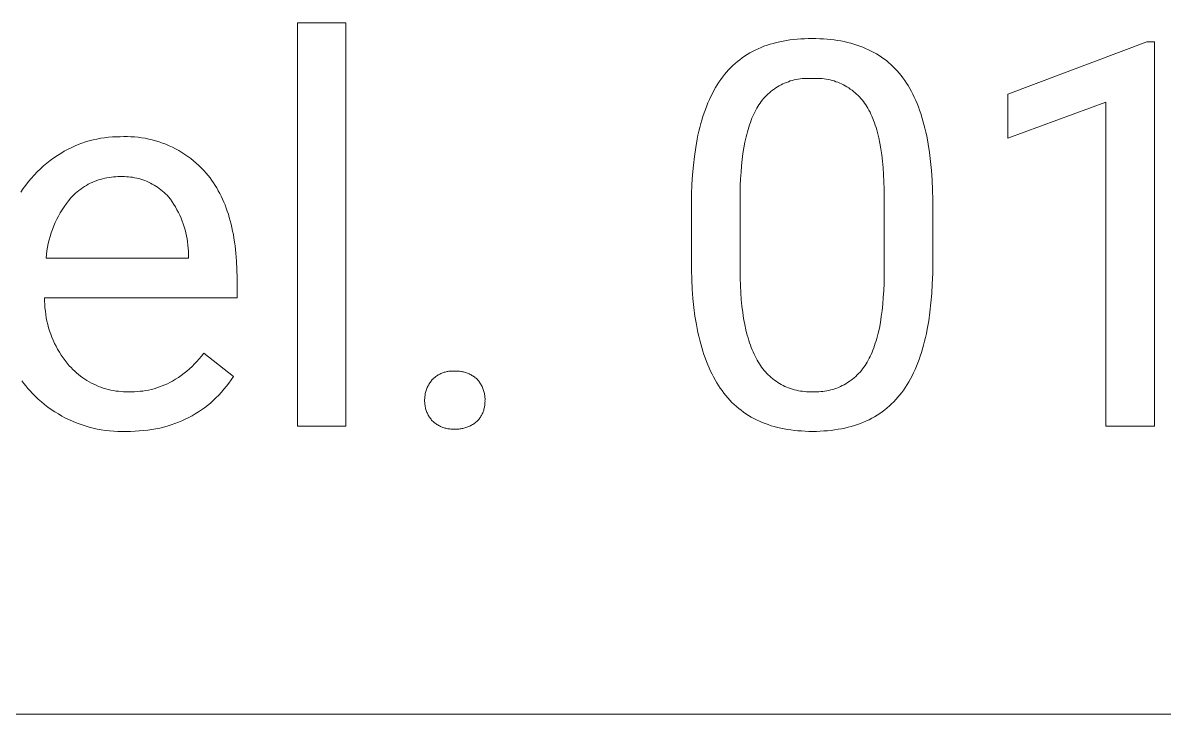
# Model space of a CAD drawing. Header units: millimetres. Extents: x 430 to 4403, y -1522 to 1254.
# Drawn here: x 3479.7 to 3592, y -1300.1 to -1232.1 of the extents above; entities that cross this region are included whole.
import ezdxf

# ---------------------------------------------------------------- set-up
doc = ezdxf.new("R2010")
doc.units = ezdxf.units.MM
doc.header["$MEASUREMENT"] = 0
doc.layers.add('Domyślny', color=7, linetype='Continuous', true_color=0x000000)

msp = doc.modelspace()

# ---------------------------------------------------------------- linework, layer by layer
at = {"layer": 'Domyślny', "color": 18, "lineweight": 15, "true_color": 0x000000}
for p, q in [((3506.69, -1271.8), (3506.69, -1232.11)), ((3506.69, -1232.11), (3511.46, -1232.11)), ((3511.46, -1232.11), (3511.46, -1271.8)), ((3555.17, -1233.79), (3555.52, -1233.75)), ((3555.52, -1233.75), (3555.88, -1233.71)), ((3555.88, -1233.71), (3556.24, -1233.69)), ((3556.24, -1233.69), (3556.6, -1233.67)), ((3556.6, -1233.67), (3556.98, -1233.65)), ((3556.98, -1233.65), (3557.36, -1233.65)), ((3557.36, -1233.65), (3557.73, -1233.65)), ((3557.73, -1233.65), (3558.11, -1233.67)), ((3558.11, -1233.67), (3558.47, -1233.68)), ((3558.47, -1233.68), (3558.83, -1233.71)), ((3558.83, -1233.71), (3559.18, -1233.75)), ((3559.18, -1233.75), (3559.53, -1233.79)), ((3551.5, -1234.93), (3551.77, -1234.79)), ((3551.77, -1234.79), (3552.05, -1234.66)), ((3552.05, -1234.66), (3552.33, -1234.54)), ((3552.33, -1234.54), (3552.62, -1234.42)), ((3552.62, -1234.42), (3552.92, -1234.32)), ((3552.92, -1234.32), (3553.22, -1234.22)), ((3553.22, -1234.22), (3553.53, -1234.13)), ((3553.53, -1234.13), (3553.85, -1234.05)), ((3553.85, -1234.05), (3554.17, -1233.97)), ((3554.17, -1233.97), (3554.5, -1233.9)), ((3554.5, -1233.9), (3554.83, -1233.84)), ((3554.83, -1233.84), (3555.17, -1233.79)), ((3559.53, -1233.79), (3559.87, -1233.84)), ((3559.87, -1233.84), (3560.2, -1233.89)), ((3560.2, -1233.89), (3560.52, -1233.96)), ((3560.52, -1233.96), (3560.84, -1234.03)), ((3560.84, -1234.03), (3561.16, -1234.11)), ((3561.16, -1234.11), (3561.47, -1234.2)), ((3561.47, -1234.2), (3561.77, -1234.29)), ((3561.77, -1234.29), (3562.06, -1234.39)), ((3562.06, -1234.39), (3562.35, -1234.5)), ((3562.35, -1234.5), (3562.63, -1234.62)), ((3562.63, -1234.62), (3562.91, -1234.75)), ((3562.91, -1234.75), (3563.18, -1234.88)), ((3563.18, -1234.88), (3563.44, -1235.02)), ((3576.63, -1239.13), (3590.32, -1233.99)), ((3590.32, -1233.99), (3591.08, -1233.99)), ((3591.08, -1233.99), (3591.08, -1271.79)), ((3549.77, -1236.12), (3550, -1235.92)), ((3550, -1235.92), (3550.23, -1235.74)), ((3550.23, -1235.74), (3550.47, -1235.56)), ((3550.47, -1235.56), (3550.72, -1235.39)), ((3550.72, -1235.39), (3550.97, -1235.23)), ((3550.97, -1235.23), (3551.23, -1235.07)), ((3551.23, -1235.07), (3551.5, -1234.93)), ((3563.44, -1235.02), (3563.7, -1235.17)), ((3563.7, -1235.17), (3563.95, -1235.32)), ((3563.95, -1235.32), (3564.19, -1235.48)), ((3564.19, -1235.48), (3564.43, -1235.65)), ((3564.43, -1235.65), (3564.67, -1235.83)), ((3564.67, -1235.83), (3564.89, -1236.02)), ((3564.89, -1236.02), (3565.11, -1236.21)), ((3548.73, -1237.2), (3548.93, -1236.97)), ((3548.93, -1236.97), (3549.13, -1236.74)), ((3549.13, -1236.74), (3549.34, -1236.52)), ((3549.34, -1236.52), (3549.55, -1236.32)), ((3549.55, -1236.32), (3549.77, -1236.12)), ((3565.11, -1236.21), (3565.32, -1236.41)), ((3565.32, -1236.41), (3565.53, -1236.62)), ((3565.53, -1236.62), (3565.73, -1236.84)), ((3565.73, -1236.84), (3565.93, -1237.06)), ((3565.93, -1237.06), (3566.12, -1237.29)), ((3547.85, -1238.48), (3548.01, -1238.21)), ((3548.01, -1238.21), (3548.18, -1237.94)), ((3548.18, -1237.94), (3548.36, -1237.69)), ((3548.36, -1237.69), (3548.54, -1237.44)), ((3548.54, -1237.44), (3548.73, -1237.2)), ((3554.3, -1238.21), (3554.12, -1238.3)), ((3554.47, -1238.12), (3554.3, -1238.21)), ((3554.65, -1238.04), (3554.47, -1238.12)), ((3554.84, -1237.97), (3554.65, -1238.04)), ((3555.02, -1237.9), (3554.84, -1237.97)), ((3555.21, -1237.83), (3555.02, -1237.9)), ((3555.4, -1237.78), (3555.21, -1237.83)), ((3555.59, -1237.73), (3555.4, -1237.78)), ((3555.78, -1237.68), (3555.59, -1237.73)), ((3555.98, -1237.65), (3555.78, -1237.68)), ((3556.17, -1237.62), (3555.98, -1237.65)), ((3556.37, -1237.59), (3556.17, -1237.62)), ((3556.57, -1237.58), (3556.37, -1237.59)), ((3556.76, -1237.57), (3556.57, -1237.58)), ((3556.96, -1237.57), (3556.76, -1237.57)), ((3557.16, -1237.57), (3556.96, -1237.57)), ((3557.36, -1237.58), (3557.16, -1237.57)), ((3557.56, -1237.57), (3557.36, -1237.58)), ((3557.76, -1237.57), (3557.56, -1237.57)), ((3557.95, -1237.57), (3557.76, -1237.57)), ((3558.15, -1237.58), (3557.95, -1237.57)), ((3558.35, -1237.59), (3558.15, -1237.58)), ((3558.55, -1237.62), (3558.35, -1237.59)), ((3558.75, -1237.65), (3558.55, -1237.62)), ((3558.94, -1237.68), (3558.75, -1237.65)), ((3559.14, -1237.73), (3558.94, -1237.68)), ((3559.33, -1237.78), (3559.14, -1237.73)), ((3559.52, -1237.83), (3559.33, -1237.78)), ((3559.71, -1237.9), (3559.52, -1237.83)), ((3559.9, -1237.96), (3559.71, -1237.9)), ((3560.08, -1238.04), (3559.9, -1237.96)), ((3560.26, -1238.12), (3560.08, -1238.04)), ((3560.44, -1238.21), (3560.26, -1238.12)), ((3560.62, -1238.3), (3560.44, -1238.21)), ((3566.12, -1237.29), (3566.3, -1237.53)), ((3566.3, -1237.53), (3566.48, -1237.77)), ((3566.48, -1237.77), (3566.65, -1238.03)), ((3566.65, -1238.03), (3566.81, -1238.29)), ((3547.25, -1239.65), (3547.39, -1239.35)), ((3547.39, -1239.35), (3547.54, -1239.05)), ((3547.54, -1239.05), (3547.69, -1238.76)), ((3547.69, -1238.76), (3547.85, -1238.48)), ((3552.73, -1239.4), (3552.59, -1239.55)), ((3552.86, -1239.26), (3552.73, -1239.4)), ((3553.01, -1239.12), (3552.86, -1239.26)), ((3553.15, -1238.99), (3553.01, -1239.12)), ((3553.3, -1238.86), (3553.15, -1238.99)), ((3553.46, -1238.74), (3553.3, -1238.86)), ((3553.62, -1238.62), (3553.46, -1238.74)), ((3553.78, -1238.51), (3553.62, -1238.62)), ((3553.95, -1238.4), (3553.78, -1238.51)), ((3554.12, -1238.3), (3553.95, -1238.4)), ((3560.79, -1238.4), (3560.62, -1238.3)), ((3560.96, -1238.51), (3560.79, -1238.4)), ((3561.12, -1238.62), (3560.96, -1238.51)), ((3561.29, -1238.74), (3561.12, -1238.62)), ((3561.44, -1238.86), (3561.29, -1238.74)), ((3561.6, -1238.99), (3561.44, -1238.86)), ((3561.74, -1239.12), (3561.6, -1238.99)), ((3561.89, -1239.26), (3561.74, -1239.12)), ((3562.03, -1239.4), (3561.89, -1239.26)), ((3562.16, -1239.55), (3562.03, -1239.4)), ((3566.81, -1238.29), (3566.97, -1238.57)), ((3566.97, -1238.57), (3567.13, -1238.85)), ((3567.13, -1238.85), (3567.27, -1239.13)), ((3567.27, -1239.13), (3567.42, -1239.43)), ((3576.63, -1243.47), (3576.63, -1239.13)), ((3546.85, -1240.62), (3546.98, -1240.29)), ((3546.98, -1240.29), (3547.11, -1239.97)), ((3547.11, -1239.97), (3547.25, -1239.65)), ((3551.91, -1240.52), (3551.81, -1240.7)), ((3552.01, -1240.34), (3551.91, -1240.52)), ((3552.12, -1240.18), (3552.01, -1240.34)), ((3552.23, -1240.01), (3552.12, -1240.18)), ((3552.35, -1239.85), (3552.23, -1240.01)), ((3552.47, -1239.7), (3552.35, -1239.85)), ((3552.59, -1239.55), (3552.47, -1239.7)), ((3562.29, -1239.7), (3562.16, -1239.55)), ((3562.42, -1239.85), (3562.29, -1239.7)), ((3562.53, -1240.01), (3562.42, -1239.85)), ((3562.65, -1240.18), (3562.53, -1240.01)), ((3562.75, -1240.34), (3562.65, -1240.18)), ((3562.86, -1240.52), (3562.75, -1240.34)), ((3562.96, -1240.71), (3562.86, -1240.52)), ((3567.42, -1239.43), (3567.56, -1239.74)), ((3567.56, -1239.74), (3567.69, -1240.05)), ((3567.69, -1240.05), (3567.82, -1240.37)), ((3567.82, -1240.37), (3567.94, -1240.7)), ((3586.27, -1239.93), (3576.63, -1243.47)), ((3586.27, -1271.79), (3586.27, -1239.93)), ((3546.51, -1241.67), (3546.61, -1241.31)), ((3546.61, -1241.31), (3546.73, -1240.96)), ((3546.73, -1240.96), (3546.85, -1240.62)), ((3551.44, -1241.49), (3551.36, -1241.7)), ((3551.53, -1241.28), (3551.44, -1241.49)), ((3551.62, -1241.08), (3551.53, -1241.28)), ((3551.71, -1240.89), (3551.62, -1241.08)), ((3551.81, -1240.7), (3551.71, -1240.89)), ((3563.06, -1240.9), (3562.96, -1240.71)), ((3563.15, -1241.09), (3563.06, -1240.9)), ((3563.25, -1241.3), (3563.15, -1241.09)), ((3563.33, -1241.51), (3563.25, -1241.3)), ((3563.42, -1241.72), (3563.33, -1241.51)), ((3567.94, -1240.7), (3568.05, -1241.04)), ((3568.05, -1241.04), (3568.16, -1241.39)), ((3568.16, -1241.39), (3568.27, -1241.74)), ((3546.21, -1242.78), (3546.3, -1242.4)), ((3546.3, -1242.4), (3546.4, -1242.03)), ((3546.4, -1242.03), (3546.51, -1241.67)), ((3551.05, -1242.6), (3550.99, -1242.84)), ((3551.13, -1242.36), (3551.05, -1242.6)), ((3551.2, -1242.13), (3551.13, -1242.36)), ((3551.28, -1241.91), (3551.2, -1242.13)), ((3551.36, -1241.7), (3551.28, -1241.91)), ((3563.5, -1241.95), (3563.42, -1241.72)), ((3563.58, -1242.17), (3563.5, -1241.95)), ((3563.65, -1242.41), (3563.58, -1242.17)), ((3563.73, -1242.65), (3563.65, -1242.41)), ((3563.79, -1242.9), (3563.73, -1242.65)), ((3568.27, -1241.74), (3568.37, -1242.11)), ((3568.37, -1242.11), (3568.46, -1242.48)), ((3568.46, -1242.48), (3568.55, -1242.86)), ((3485.47, -1243.96), (3485.83, -1243.83)), ((3485.83, -1243.83), (3486.2, -1243.72)), ((3486.2, -1243.72), (3486.57, -1243.63)), ((3486.57, -1243.63), (3486.95, -1243.54)), ((3486.95, -1243.54), (3487.33, -1243.47)), ((3487.33, -1243.47), (3487.71, -1243.41)), ((3487.71, -1243.41), (3488.09, -1243.37)), ((3488.09, -1243.37), (3488.47, -1243.34)), ((3488.47, -1243.34), (3488.86, -1243.32)), ((3488.86, -1243.32), (3489.24, -1243.32)), ((3489.24, -1243.32), (3489.59, -1243.3)), ((3489.59, -1243.3), (3489.95, -1243.3)), ((3489.95, -1243.3), (3490.3, -1243.31)), ((3490.3, -1243.31), (3490.65, -1243.33)), ((3490.65, -1243.33), (3491, -1243.37)), ((3491, -1243.37), (3491.35, -1243.41)), ((3491.35, -1243.41), (3491.7, -1243.47)), ((3491.7, -1243.47), (3492.05, -1243.54)), ((3492.05, -1243.54), (3492.39, -1243.62)), ((3492.39, -1243.62), (3492.73, -1243.72)), ((3492.73, -1243.72), (3493.07, -1243.82)), ((3493.07, -1243.82), (3493.41, -1243.94)), ((3545.9, -1244.39), (3546.04, -1243.57)), ((3546.04, -1243.57), (3546.12, -1243.17)), ((3546.12, -1243.17), (3546.21, -1242.78)), ((3550.74, -1243.85), (3550.64, -1244.4)), ((3550.86, -1243.33), (3550.74, -1243.85)), ((3550.92, -1243.08), (3550.86, -1243.33)), ((3550.99, -1242.84), (3550.92, -1243.08)), ((3563.86, -1243.15), (3563.79, -1242.9)), ((3563.92, -1243.41), (3563.86, -1243.15)), ((3564.03, -1243.95), (3563.92, -1243.41)), ((3568.55, -1242.86), (3568.64, -1243.24)), ((3568.64, -1243.24), (3568.79, -1244.04)), ((3483.06, -1245.15), (3483.39, -1244.95)), ((3483.39, -1244.95), (3483.72, -1244.75)), ((3483.72, -1244.75), (3484.06, -1244.57)), ((3484.06, -1244.57), (3484.4, -1244.4)), ((3484.4, -1244.4), (3484.75, -1244.24)), ((3484.75, -1244.24), (3485.11, -1244.09)), ((3485.11, -1244.09), (3485.47, -1243.96)), ((3493.41, -1243.94), (3493.73, -1244.06)), ((3493.73, -1244.06), (3494.06, -1244.2)), ((3494.06, -1244.2), (3494.38, -1244.35)), ((3494.38, -1244.35), (3494.7, -1244.51)), ((3494.7, -1244.51), (3495.01, -1244.68)), ((3495.01, -1244.68), (3495.31, -1244.86)), ((3495.31, -1244.86), (3495.61, -1245.05)), ((3545.77, -1245.25), (3545.9, -1244.39)), ((3550.55, -1244.96), (3550.47, -1245.55)), ((3550.64, -1244.4), (3550.55, -1244.96)), ((3564.13, -1244.52), (3564.03, -1243.95)), ((3564.22, -1245.11), (3564.13, -1244.52)), ((3568.79, -1244.04), (3568.92, -1244.88)), ((3568.92, -1244.88), (3569.02, -1245.74)), ((3481.69, -1246.19), (3482.02, -1245.91)), ((3482.02, -1245.91), (3482.36, -1245.65)), ((3482.36, -1245.65), (3482.71, -1245.4)), ((3482.71, -1245.4), (3483.06, -1245.15)), ((3495.61, -1245.05), (3495.9, -1245.25)), ((3495.9, -1245.25), (3496.18, -1245.46)), ((3496.18, -1245.46), (3496.46, -1245.68)), ((3496.46, -1245.68), (3496.73, -1245.91)), ((3496.73, -1245.91), (3496.99, -1246.15)), ((3545.59, -1247.05), (3545.67, -1246.13)), ((3545.67, -1246.13), (3545.77, -1245.25)), ((3550.47, -1245.55), (3550.41, -1246.17)), ((3564.29, -1245.73), (3564.22, -1245.11)), ((3564.35, -1246.37), (3564.29, -1245.73)), ((3569.02, -1245.74), (3569.11, -1246.64)), ((3480.48, -1247.41), (3480.77, -1247.09)), ((3480.77, -1247.09), (3481.07, -1246.78)), ((3481.07, -1246.78), (3481.38, -1246.48)), ((3481.38, -1246.48), (3481.69, -1246.19)), ((3488.59, -1247.27), (3488.37, -1247.29)), ((3488.8, -1247.25), (3488.59, -1247.27)), ((3489.02, -1247.24), (3488.8, -1247.25)), ((3489.24, -1247.24), (3489.02, -1247.24)), ((3489.44, -1247.24), (3489.24, -1247.24)), ((3489.65, -1247.24), (3489.44, -1247.24)), ((3489.85, -1247.25), (3489.65, -1247.24)), ((3490.06, -1247.26), (3489.85, -1247.25)), ((3490.26, -1247.28), (3490.06, -1247.26)), ((3496.99, -1246.15), (3497.24, -1246.4)), ((3497.24, -1246.4), (3497.48, -1246.65)), ((3497.48, -1246.65), (3497.72, -1246.91)), ((3497.72, -1246.91), (3497.91, -1247.14)), ((3497.91, -1247.14), (3498.09, -1247.37)), ((3545.53, -1248.01), (3545.59, -1247.05)), ((3550.36, -1246.8), (3550.32, -1247.46)), ((3550.41, -1246.17), (3550.36, -1246.8)), ((3564.4, -1247.04), (3564.35, -1246.37)), ((3564.43, -1247.74), (3564.4, -1247.04)), ((3569.11, -1246.64), (3569.17, -1247.58)), ((3479.69, -1248.42), (3479.94, -1248.07)), ((3479.94, -1248.07), (3480.21, -1247.73)), ((3480.21, -1247.73), (3480.48, -1247.41)), ((3485.54, -1248.34), (3485.36, -1248.46)), ((3485.72, -1248.22), (3485.54, -1248.34)), ((3485.91, -1248.11), (3485.72, -1248.22)), ((3486.1, -1248), (3485.91, -1248.11)), ((3486.29, -1247.9), (3486.1, -1248)), ((3486.49, -1247.81), (3486.29, -1247.9)), ((3486.69, -1247.72), (3486.49, -1247.81)), ((3486.89, -1247.64), (3486.69, -1247.72)), ((3487.1, -1247.57), (3486.89, -1247.64)), ((3487.3, -1247.51), (3487.1, -1247.57)), ((3487.51, -1247.45), (3487.3, -1247.51)), ((3487.73, -1247.4), (3487.51, -1247.45)), ((3487.94, -1247.35), (3487.73, -1247.4)), ((3488.15, -1247.32), (3487.94, -1247.35)), ((3488.37, -1247.29), (3488.15, -1247.32)), ((3490.46, -1247.31), (3490.26, -1247.28)), ((3490.66, -1247.35), (3490.46, -1247.31)), ((3490.87, -1247.39), (3490.66, -1247.35)), ((3491.06, -1247.44), (3490.87, -1247.39)), ((3491.26, -1247.5), (3491.06, -1247.44)), ((3491.46, -1247.56), (3491.26, -1247.5)), ((3491.65, -1247.63), (3491.46, -1247.56)), ((3491.84, -1247.7), (3491.65, -1247.63)), ((3492.03, -1247.78), (3491.84, -1247.7)), ((3492.21, -1247.87), (3492.03, -1247.78)), ((3492.39, -1247.97), (3492.21, -1247.87)), ((3492.57, -1248.07), (3492.39, -1247.97)), ((3492.74, -1248.18), (3492.57, -1248.07)), ((3492.91, -1248.29), (3492.74, -1248.18)), ((3493.08, -1248.41), (3492.91, -1248.29)), ((3498.09, -1247.37), (3498.26, -1247.61)), ((3498.26, -1247.61), (3498.43, -1247.86)), ((3498.43, -1247.86), (3498.59, -1248.11)), ((3498.59, -1248.11), (3498.75, -1248.36)), ((3498.75, -1248.36), (3498.9, -1248.63)), ((3545.5, -1249), (3545.53, -1248.01)), ((3550.29, -1248.15), (3550.28, -1248.85)), ((3550.32, -1247.46), (3550.29, -1248.15)), ((3564.45, -1248.46), (3564.43, -1247.74)), ((3569.17, -1247.58), (3569.22, -1248.54)), ((3479.45, -1248.78), (3479.69, -1248.42)), ((3484.38, -1249.33), (3484.16, -1249.61)), ((3484.53, -1249.18), (3484.38, -1249.33)), ((3484.69, -1249.02), (3484.53, -1249.18)), ((3484.85, -1248.87), (3484.69, -1249.02)), ((3485.01, -1248.73), (3484.85, -1248.87)), ((3485.18, -1248.6), (3485.01, -1248.73)), ((3485.36, -1248.46), (3485.18, -1248.6)), ((3493.24, -1248.53), (3493.08, -1248.41)), ((3493.4, -1248.66), (3493.24, -1248.53)), ((3493.56, -1248.79), (3493.4, -1248.66)), ((3493.71, -1248.93), (3493.56, -1248.79)), ((3493.85, -1249.08), (3493.71, -1248.93)), ((3493.99, -1249.23), (3493.85, -1249.08)), ((3494.18, -1249.47), (3493.99, -1249.23)), ((3494.35, -1249.72), (3494.18, -1249.47)), ((3498.9, -1248.63), (3499.04, -1248.9)), ((3499.04, -1248.9), (3499.18, -1249.17)), ((3499.18, -1249.17), (3499.31, -1249.45)), ((3499.31, -1249.45), (3499.44, -1249.74)), ((3545.49, -1250.02), (3545.5, -1249)), ((3550.28, -1248.85), (3550.28, -1256.5)), ((3564.46, -1249.21), (3564.45, -1248.46)), ((3564.46, -1257.04), (3564.46, -1249.21)), ((3569.22, -1248.54), (3569.24, -1249.54)), ((3483.53, -1250.5), (3483.34, -1250.81)), ((3483.73, -1250.2), (3483.53, -1250.5)), ((3483.94, -1249.9), (3483.73, -1250.2)), ((3484.16, -1249.61), (3483.94, -1249.9)), ((3494.52, -1249.97), (3494.35, -1249.72)), ((3494.68, -1250.23), (3494.52, -1249.97)), ((3494.83, -1250.5), (3494.68, -1250.23)), ((3494.98, -1250.77), (3494.83, -1250.5)), ((3499.44, -1249.74), (3499.56, -1250.03)), ((3499.56, -1250.03), (3499.67, -1250.33)), ((3499.67, -1250.33), (3499.78, -1250.64)), ((3499.78, -1250.64), (3499.89, -1250.95)), ((3545.49, -1256.39), (3545.49, -1250.02)), ((3569.24, -1249.54), (3569.24, -1255.74)), ((3483, -1251.44), (3482.84, -1251.77)), ((3483.16, -1251.12), (3483, -1251.44)), ((3483.34, -1250.81), (3483.16, -1251.12)), ((3495.11, -1251.05), (3494.98, -1250.77)), ((3495.23, -1251.32), (3495.11, -1251.05)), ((3495.35, -1251.61), (3495.23, -1251.32)), ((3495.45, -1251.89), (3495.35, -1251.61)), ((3499.89, -1250.95), (3499.98, -1251.27)), ((3499.98, -1251.27), (3500.07, -1251.59)), ((3500.07, -1251.59), (3500.16, -1251.92)), ((3482.45, -1252.78), (3482.34, -1253.12)), ((3482.57, -1252.44), (3482.45, -1252.78)), ((3482.7, -1252.1), (3482.57, -1252.44)), ((3482.84, -1251.77), (3482.7, -1252.1)), ((3495.55, -1252.18), (3495.45, -1251.89)), ((3495.63, -1252.48), (3495.55, -1252.18)), ((3495.71, -1252.77), (3495.63, -1252.48)), ((3495.78, -1253.07), (3495.71, -1252.77)), ((3500.16, -1251.92), (3500.24, -1252.26)), ((3500.24, -1252.26), (3500.31, -1252.6)), ((3500.31, -1252.6), (3500.38, -1252.95)), ((3482.16, -1253.82), (3482.09, -1254.17)), ((3482.24, -1253.47), (3482.16, -1253.82)), ((3482.34, -1253.12), (3482.24, -1253.47)), ((3495.83, -1253.37), (3495.78, -1253.07)), ((3495.88, -1253.67), (3495.83, -1253.37)), ((3495.91, -1253.98), (3495.88, -1253.67)), ((3495.94, -1254.28), (3495.91, -1253.98)), ((3500.38, -1252.95), (3500.44, -1253.31)), ((3500.44, -1253.31), (3500.5, -1253.67)), ((3500.5, -1253.67), (3500.55, -1254.04)), ((3481.98, -1254.89), (3481.95, -1255.25)), ((3482.03, -1254.53), (3481.98, -1254.89)), ((3482.09, -1254.17), (3482.03, -1254.53)), ((3495.96, -1254.59), (3495.94, -1254.28)), ((3495.96, -1254.89), (3495.96, -1254.59)), ((3495.96, -1255.25), (3495.96, -1254.89)), ((3500.55, -1254.04), (3500.63, -1254.79)), ((3500.63, -1254.79), (3500.69, -1255.57)), ((3481.95, -1255.25), (3495.96, -1255.25)), ((3500.69, -1255.57), (3500.73, -1256.37)), ((3569.24, -1255.74), (3569.23, -1256.78)), ((3500.73, -1256.37), (3500.74, -1257.19)), ((3500.74, -1257.19), (3500.74, -1259.18)), ((3545.52, -1257.37), (3545.49, -1256.39)), ((3545.56, -1258.31), (3545.52, -1257.37)), ((3550.28, -1256.5), (3550.29, -1257.25)), ((3550.29, -1257.25), (3550.31, -1257.97)), ((3564.45, -1257.77), (3564.46, -1257.04)), ((3569.23, -1256.78), (3569.19, -1257.78)), ((3545.63, -1259.22), (3545.56, -1258.31)), ((3550.31, -1257.97), (3550.34, -1258.67)), ((3564.37, -1259.14), (3564.42, -1258.46)), ((3564.42, -1258.46), (3564.45, -1257.77)), ((3569.19, -1257.78), (3569.14, -1258.74)), ((3500.74, -1259.18), (3481.8, -1259.18)), ((3481.8, -1259.18), (3481.8, -1259.51)), ((3481.8, -1259.51), (3481.81, -1259.84)), ((3545.72, -1260.11), (3545.63, -1259.22)), ((3550.34, -1258.67), (3550.39, -1259.34)), ((3550.39, -1259.34), (3550.45, -1259.99)), ((3564.32, -1259.79), (3564.37, -1259.14)), ((3569.14, -1258.74), (3569.06, -1259.67)), ((3481.81, -1259.84), (3481.83, -1260.17)), ((3481.83, -1260.17), (3481.87, -1260.49)), ((3481.87, -1260.49), (3481.91, -1260.82)), ((3545.83, -1260.96), (3545.72, -1260.11)), ((3550.45, -1259.99), (3550.53, -1260.61)), ((3550.53, -1260.61), (3550.62, -1261.21)), ((3564.17, -1261.01), (3564.25, -1260.41)), ((3564.25, -1260.41), (3564.32, -1259.79)), ((3568.96, -1260.57), (3568.84, -1261.43)), ((3569.06, -1259.67), (3568.96, -1260.57)), ((3481.91, -1260.82), (3481.96, -1261.15)), ((3481.96, -1261.15), (3482.03, -1261.47)), ((3482.03, -1261.47), (3482.1, -1261.79)), ((3482.1, -1261.79), (3482.19, -1262.11)), ((3545.97, -1261.78), (3545.83, -1260.96)), ((3546.12, -1262.57), (3545.97, -1261.78)), ((3550.62, -1261.21), (3550.73, -1261.78)), ((3550.73, -1261.78), (3550.84, -1262.33)), ((3563.98, -1262.14), (3564.08, -1261.59)), ((3564.08, -1261.59), (3564.17, -1261.01)), ((3568.84, -1261.43), (3568.69, -1262.26)), ((3482.19, -1262.11), (3482.29, -1262.43)), ((3482.29, -1262.43), (3482.4, -1262.74)), ((3482.4, -1262.74), (3482.51, -1263.05)), ((3546.21, -1262.95), (3546.12, -1262.57)), ((3546.3, -1263.33), (3546.21, -1262.95)), ((3550.84, -1262.33), (3550.91, -1262.6)), ((3550.91, -1262.6), (3550.98, -1262.86)), ((3550.98, -1262.86), (3551.05, -1263.11)), ((3563.73, -1263.17), (3563.79, -1262.92)), ((3563.79, -1262.92), (3563.86, -1262.66)), ((3563.86, -1262.66), (3563.98, -1262.14)), ((3568.61, -1262.67), (3568.52, -1263.06)), ((3568.69, -1262.26), (3568.61, -1262.67)), ((3482.51, -1263.05), (3482.64, -1263.35)), ((3482.64, -1263.35), (3482.78, -1263.65)), ((3482.78, -1263.65), (3482.93, -1263.94)), ((3482.93, -1263.94), (3483.08, -1264.23)), ((3546.39, -1263.7), (3546.3, -1263.33)), ((3546.49, -1264.06), (3546.39, -1263.7)), ((3546.6, -1264.41), (3546.49, -1264.06)), ((3551.05, -1263.11), (3551.12, -1263.36)), ((3551.12, -1263.36), (3551.2, -1263.6)), ((3551.2, -1263.6), (3551.28, -1263.83)), ((3551.28, -1263.83), (3551.37, -1264.06)), ((3551.37, -1264.06), (3551.46, -1264.28)), ((3563.34, -1264.31), (3563.43, -1264.1)), ((3563.43, -1264.1), (3563.51, -1263.87)), ((3563.51, -1263.87), (3563.58, -1263.64)), ((3563.58, -1263.64), (3563.66, -1263.41)), ((3563.66, -1263.41), (3563.73, -1263.17)), ((3568.33, -1263.82), (3568.23, -1264.19)), ((3568.43, -1263.45), (3568.33, -1263.82)), ((3568.52, -1263.06), (3568.43, -1263.45)), ((3483.08, -1264.23), (3483.25, -1264.52)), ((3483.25, -1264.52), (3483.43, -1264.8)), ((3483.43, -1264.8), (3483.61, -1265.07)), ((3483.61, -1265.07), (3483.81, -1265.33)), ((3496.79, -1265.42), (3497.02, -1265.17)), ((3497.02, -1265.17), (3497.24, -1264.9)), ((3497.24, -1264.9), (3497.46, -1264.63)), ((3497.46, -1264.63), (3500.38, -1266.9)), ((3546.71, -1264.76), (3546.6, -1264.41)), ((3546.83, -1265.09), (3546.71, -1264.76)), ((3546.96, -1265.42), (3546.83, -1265.09)), ((3551.46, -1264.28), (3551.55, -1264.5)), ((3551.55, -1264.5), (3551.65, -1264.71)), ((3551.65, -1264.71), (3551.75, -1264.91)), ((3551.75, -1264.91), (3551.85, -1265.11)), ((3551.85, -1265.11), (3551.96, -1265.3)), ((3562.88, -1265.31), (3562.98, -1265.12)), ((3562.98, -1265.12), (3563.08, -1264.93)), ((3563.08, -1264.93), (3563.17, -1264.73)), ((3563.17, -1264.73), (3563.26, -1264.53)), ((3563.26, -1264.53), (3563.34, -1264.31)), ((3567.89, -1265.25), (3567.76, -1265.58)), ((3568.01, -1264.9), (3567.89, -1265.25)), ((3568.12, -1264.55), (3568.01, -1264.9)), ((3568.23, -1264.19), (3568.12, -1264.55)), ((3483.81, -1265.33), (3484.01, -1265.59)), ((3484.01, -1265.59), (3484.23, -1265.85)), ((3484.23, -1265.85), (3484.4, -1266.03)), ((3484.4, -1266.03), (3484.57, -1266.22)), ((3484.57, -1266.22), (3484.76, -1266.39)), ((3495.79, -1266.37), (3496.06, -1266.15)), ((3496.06, -1266.15), (3496.31, -1265.92)), ((3496.31, -1265.92), (3496.56, -1265.67)), ((3496.56, -1265.67), (3496.79, -1265.42)), ((3547.09, -1265.75), (3546.96, -1265.42)), ((3547.22, -1266.06), (3547.09, -1265.75)), ((3547.36, -1266.37), (3547.22, -1266.06)), ((3547.51, -1266.67), (3547.36, -1266.37)), ((3551.96, -1265.3), (3552.06, -1265.48)), ((3552.06, -1265.48), (3552.17, -1265.65)), ((3552.17, -1265.65), (3552.28, -1265.82)), ((3552.28, -1265.82), (3552.39, -1265.99)), ((3552.39, -1265.99), (3552.51, -1266.15)), ((3552.51, -1266.15), (3552.63, -1266.31)), ((3552.63, -1266.31), (3552.76, -1266.46)), ((3562.08, -1266.47), (3562.21, -1266.32)), ((3562.21, -1266.32), (3562.33, -1266.16)), ((3562.33, -1266.16), (3562.45, -1266)), ((3562.45, -1266), (3562.57, -1265.84)), ((3562.57, -1265.84), (3562.68, -1265.67)), ((3562.68, -1265.67), (3562.78, -1265.49)), ((3562.78, -1265.49), (3562.88, -1265.31)), ((3567.49, -1266.23), (3567.35, -1266.54)), ((3567.63, -1265.91), (3567.49, -1266.23)), ((3567.76, -1265.58), (3567.63, -1265.91)), ((3479.75, -1267.59), (3479.56, -1267.34)), ((3484.76, -1266.39), (3484.95, -1266.56)), ((3484.95, -1266.56), (3485.14, -1266.73)), ((3485.14, -1266.73), (3485.34, -1266.88)), ((3485.34, -1266.88), (3485.55, -1267.03)), ((3485.55, -1267.03), (3485.76, -1267.18)), ((3485.76, -1267.18), (3485.97, -1267.31)), ((3485.97, -1267.31), (3486.19, -1267.44)), ((3486.19, -1267.44), (3486.41, -1267.56)), ((3494.14, -1267.5), (3494.39, -1267.37)), ((3494.39, -1267.37), (3494.68, -1267.19)), ((3494.68, -1267.19), (3494.97, -1267)), ((3494.97, -1267), (3495.25, -1266.8)), ((3495.25, -1266.8), (3495.53, -1266.59)), ((3495.53, -1266.59), (3495.79, -1266.37)), ((3500.16, -1267.24), (3499.93, -1267.56)), ((3500.38, -1266.9), (3500.16, -1267.24)), ((3519.72, -1267.55), (3519.78, -1267.46)), ((3519.78, -1267.46), (3519.84, -1267.38)), ((3519.84, -1267.38), (3519.9, -1267.3)), ((3519.9, -1267.3), (3519.97, -1267.22)), ((3519.97, -1267.22), (3520.03, -1267.16)), ((3520.03, -1267.16), (3520.1, -1267.09)), ((3520.1, -1267.09), (3520.17, -1267.03)), ((3520.17, -1267.03), (3520.24, -1266.97)), ((3520.24, -1266.97), (3520.32, -1266.91)), ((3520.32, -1266.91), (3520.4, -1266.86)), ((3520.4, -1266.86), (3520.47, -1266.81)), ((3520.47, -1266.81), (3520.55, -1266.76)), ((3520.55, -1266.76), (3520.63, -1266.71)), ((3520.63, -1266.71), (3520.72, -1266.67)), ((3520.72, -1266.67), (3520.8, -1266.63)), ((3520.8, -1266.63), (3520.89, -1266.59)), ((3520.89, -1266.59), (3520.97, -1266.56)), ((3520.97, -1266.56), (3521.06, -1266.53)), ((3521.06, -1266.53), (3521.15, -1266.5)), ((3521.15, -1266.5), (3521.24, -1266.47)), ((3521.24, -1266.47), (3521.33, -1266.45)), ((3521.33, -1266.45), (3521.42, -1266.43)), ((3521.42, -1266.43), (3521.51, -1266.41)), ((3521.51, -1266.41), (3521.61, -1266.4)), ((3521.61, -1266.4), (3521.7, -1266.39)), ((3521.7, -1266.39), (3521.79, -1266.38)), ((3521.79, -1266.38), (3521.88, -1266.38)), ((3521.88, -1266.38), (3521.98, -1266.38)), ((3521.98, -1266.38), (3522.07, -1266.38)), ((3522.07, -1266.38), (3522.16, -1266.39)), ((3522.16, -1266.39), (3522.26, -1266.38)), ((3522.26, -1266.38), (3522.36, -1266.38)), ((3522.36, -1266.38), (3522.46, -1266.38)), ((3522.46, -1266.38), (3522.56, -1266.39)), ((3522.56, -1266.39), (3522.66, -1266.4)), ((3522.66, -1266.4), (3522.76, -1266.41)), ((3522.76, -1266.41), (3522.85, -1266.42)), ((3522.85, -1266.42), (3522.95, -1266.44)), ((3522.95, -1266.44), (3523.05, -1266.46)), ((3523.05, -1266.46), (3523.14, -1266.49)), ((3523.14, -1266.49), (3523.24, -1266.52)), ((3523.24, -1266.52), (3523.33, -1266.55)), ((3523.33, -1266.55), (3523.42, -1266.58)), ((3523.42, -1266.58), (3523.52, -1266.62)), ((3523.52, -1266.62), (3523.61, -1266.66)), ((3523.61, -1266.66), (3523.7, -1266.7)), ((3523.7, -1266.7), (3523.78, -1266.75)), ((3523.78, -1266.75), (3523.87, -1266.8)), ((3523.87, -1266.8), (3523.95, -1266.85)), ((3523.95, -1266.85), (3524.03, -1266.91)), ((3524.03, -1266.91), (3524.11, -1266.96)), ((3524.11, -1266.96), (3524.19, -1267.03)), ((3524.19, -1267.03), (3524.27, -1267.09)), ((3524.27, -1267.09), (3524.34, -1267.15)), ((3524.34, -1267.15), (3524.41, -1267.22)), ((3524.41, -1267.22), (3524.48, -1267.3)), ((3524.48, -1267.3), (3524.54, -1267.38)), ((3524.54, -1267.38), (3524.61, -1267.46)), ((3524.61, -1267.46), (3524.66, -1267.55)), ((3547.66, -1266.96), (3547.51, -1266.67)), ((3547.81, -1267.24), (3547.66, -1266.96)), ((3547.97, -1267.52), (3547.81, -1267.24)), ((3552.76, -1266.46), (3552.9, -1266.61)), ((3552.9, -1266.61), (3553.04, -1266.75)), ((3553.04, -1266.75), (3553.19, -1266.89)), ((3553.19, -1266.89), (3553.34, -1267.02)), ((3553.34, -1267.02), (3553.49, -1267.15)), ((3553.49, -1267.15), (3553.65, -1267.27)), ((3553.65, -1267.27), (3553.81, -1267.38)), ((3553.81, -1267.38), (3553.98, -1267.5)), ((3560.86, -1267.51), (3561.02, -1267.4)), ((3561.02, -1267.4), (3561.19, -1267.28)), ((3561.19, -1267.28), (3561.35, -1267.16)), ((3561.35, -1267.16), (3561.5, -1267.04)), ((3561.5, -1267.04), (3561.65, -1266.9)), ((3561.65, -1266.9), (3561.8, -1266.76)), ((3561.8, -1266.76), (3561.94, -1266.62)), ((3561.94, -1266.62), (3562.08, -1266.47)), ((3566.89, -1267.42), (3566.73, -1267.69)), ((3567.05, -1267.13), (3566.89, -1267.42)), ((3567.2, -1266.84), (3567.05, -1267.13)), ((3567.35, -1266.54), (3567.2, -1266.84)), ((3479.95, -1267.84), (3479.75, -1267.59)), ((3480.15, -1268.08), (3479.95, -1267.84)), ((3480.37, -1268.32), (3480.15, -1268.08)), ((3480.59, -1268.56), (3480.37, -1268.32)), ((3480.88, -1268.85), (3480.59, -1268.56)), ((3486.41, -1267.56), (3486.64, -1267.68)), ((3486.64, -1267.68), (3486.87, -1267.78)), ((3486.87, -1267.78), (3487.11, -1267.88)), ((3487.11, -1267.88), (3487.34, -1267.97)), ((3487.34, -1267.97), (3487.58, -1268.05)), ((3487.58, -1268.05), (3487.83, -1268.13)), ((3487.83, -1268.13), (3488.07, -1268.19)), ((3488.07, -1268.19), (3488.32, -1268.25)), ((3488.32, -1268.25), (3488.57, -1268.3)), ((3488.57, -1268.3), (3488.82, -1268.34)), ((3488.82, -1268.34), (3489.07, -1268.37)), ((3489.07, -1268.37), (3489.32, -1268.39)), ((3489.32, -1268.39), (3489.58, -1268.41)), ((3489.58, -1268.41), (3489.83, -1268.41)), ((3489.83, -1268.41), (3490.09, -1268.41)), ((3490.09, -1268.41), (3490.37, -1268.42)), ((3490.37, -1268.42), (3490.65, -1268.41)), ((3490.65, -1268.41), (3490.93, -1268.4)), ((3490.93, -1268.4), (3491.2, -1268.37)), ((3491.2, -1268.37), (3491.48, -1268.34)), ((3491.48, -1268.34), (3491.76, -1268.29)), ((3491.76, -1268.29), (3492.03, -1268.24)), ((3492.03, -1268.24), (3492.31, -1268.18)), ((3492.31, -1268.18), (3492.58, -1268.11)), ((3492.58, -1268.11), (3492.85, -1268.03)), ((3492.85, -1268.03), (3493.11, -1267.94)), ((3493.11, -1267.94), (3493.37, -1267.84)), ((3493.37, -1267.84), (3493.63, -1267.74)), ((3493.63, -1267.74), (3493.89, -1267.62)), ((3493.89, -1267.62), (3494.14, -1267.5)), ((3499.2, -1268.46), (3498.94, -1268.74)), ((3499.45, -1268.17), (3499.2, -1268.46)), ((3499.69, -1267.87), (3499.45, -1268.17)), ((3499.93, -1267.56), (3499.69, -1267.87)), ((3519.26, -1268.68), (3519.28, -1268.58)), ((3519.28, -1268.58), (3519.31, -1268.48)), ((3519.31, -1268.48), (3519.33, -1268.38)), ((3519.33, -1268.38), (3519.36, -1268.28)), ((3519.36, -1268.28), (3519.4, -1268.18)), ((3519.4, -1268.18), (3519.43, -1268.09)), ((3519.43, -1268.09), (3519.47, -1267.99)), ((3519.47, -1267.99), (3519.52, -1267.9)), ((3519.52, -1267.9), (3519.56, -1267.81)), ((3519.56, -1267.81), (3519.61, -1267.72)), ((3519.61, -1267.72), (3519.66, -1267.63)), ((3519.66, -1267.63), (3519.72, -1267.55)), ((3524.66, -1267.55), (3524.72, -1267.63)), ((3524.72, -1267.63), (3524.77, -1267.72)), ((3524.77, -1267.72), (3524.82, -1267.81)), ((3524.82, -1267.81), (3524.87, -1267.9)), ((3524.87, -1267.9), (3524.91, -1267.99)), ((3524.91, -1267.99), (3524.95, -1268.09)), ((3524.95, -1268.09), (3524.98, -1268.18)), ((3524.98, -1268.18), (3525.02, -1268.28)), ((3525.02, -1268.28), (3525.05, -1268.38)), ((3525.05, -1268.38), (3525.07, -1268.48)), ((3525.07, -1268.48), (3525.1, -1268.58)), ((3525.1, -1268.58), (3525.11, -1268.68)), ((3548.14, -1267.79), (3547.97, -1267.52)), ((3548.31, -1268.05), (3548.14, -1267.79)), ((3548.49, -1268.3), (3548.31, -1268.05)), ((3548.68, -1268.55), (3548.49, -1268.3)), ((3548.87, -1268.79), (3548.68, -1268.55)), ((3553.98, -1267.5), (3554.15, -1267.6)), ((3554.15, -1267.6), (3554.32, -1267.7)), ((3554.32, -1267.7), (3554.5, -1267.79)), ((3554.5, -1267.79), (3554.68, -1267.88)), ((3554.68, -1267.88), (3554.87, -1267.96)), ((3554.87, -1267.96), (3555.05, -1268.04)), ((3555.05, -1268.04), (3555.24, -1268.1)), ((3555.24, -1268.1), (3555.43, -1268.16)), ((3555.43, -1268.16), (3555.62, -1268.22)), ((3555.62, -1268.22), (3555.82, -1268.27)), ((3555.82, -1268.27), (3556.01, -1268.31)), ((3556.01, -1268.31), (3556.21, -1268.34)), ((3556.21, -1268.34), (3556.41, -1268.37)), ((3556.41, -1268.37), (3556.61, -1268.39)), ((3556.61, -1268.39), (3556.81, -1268.41)), ((3556.81, -1268.41), (3557.01, -1268.41)), ((3557.01, -1268.41), (3557.21, -1268.41)), ((3557.21, -1268.41), (3557.41, -1268.41)), ((3557.41, -1268.41), (3557.61, -1268.41)), ((3557.61, -1268.41), (3557.81, -1268.42)), ((3557.81, -1268.42), (3558.01, -1268.41)), ((3558.01, -1268.41), (3558.21, -1268.4)), ((3558.21, -1268.4), (3558.41, -1268.38)), ((3558.41, -1268.38), (3558.61, -1268.35)), ((3558.61, -1268.35), (3558.81, -1268.32)), ((3558.81, -1268.32), (3559.01, -1268.28)), ((3559.01, -1268.28), (3559.2, -1268.23)), ((3559.2, -1268.23), (3559.4, -1268.18)), ((3559.4, -1268.18), (3559.59, -1268.12)), ((3559.59, -1268.12), (3559.78, -1268.05)), ((3559.78, -1268.05), (3559.97, -1267.98)), ((3559.97, -1267.98), (3560.15, -1267.9)), ((3560.15, -1267.9), (3560.33, -1267.81)), ((3560.33, -1267.81), (3560.51, -1267.72)), ((3560.51, -1267.72), (3560.68, -1267.62)), ((3560.68, -1267.62), (3560.86, -1267.51)), ((3566.2, -1268.47), (3566.01, -1268.72)), ((3566.38, -1268.22), (3566.2, -1268.47)), ((3566.56, -1267.96), (3566.38, -1268.22)), ((3566.73, -1267.69), (3566.56, -1267.96)), ((3481.18, -1269.13), (3480.88, -1268.85)), ((3481.48, -1269.41), (3481.18, -1269.13)), ((3481.8, -1269.67), (3481.48, -1269.41)), ((3482.13, -1269.92), (3481.8, -1269.67)), ((3498.12, -1269.52), (3497.84, -1269.75)), ((3498.4, -1269.27), (3498.12, -1269.52)), ((3498.67, -1269.01), (3498.4, -1269.27)), ((3498.94, -1268.74), (3498.67, -1269.01)), ((3519.21, -1269.18), (3519.22, -1269.08)), ((3519.21, -1269.29), (3519.21, -1269.18)), ((3519.21, -1269.38), (3519.21, -1269.29)), ((3519.22, -1269.48), (3519.21, -1269.38)), ((3519.22, -1268.98), (3519.23, -1268.88)), ((3519.22, -1269.08), (3519.22, -1268.98)), ((3519.22, -1269.58), (3519.22, -1269.48)), ((3519.23, -1269.68), (3519.22, -1269.58)), ((3519.23, -1268.88), (3519.25, -1268.78)), ((3519.25, -1269.78), (3519.23, -1269.68)), ((3519.25, -1268.78), (3519.26, -1268.68)), ((3525.11, -1268.68), (3525.13, -1268.78)), ((3525.13, -1268.78), (3525.14, -1268.88)), ((3525.14, -1269.66), (3525.13, -1269.76)), ((3525.14, -1268.88), (3525.15, -1268.98)), ((3525.15, -1269.57), (3525.14, -1269.66)), ((3525.15, -1268.98), (3525.16, -1269.08)), ((3525.16, -1269.18), (3525.15, -1269.29)), ((3525.15, -1269.29), (3525.16, -1269.38)), ((3525.16, -1269.38), (3525.15, -1269.47)), ((3525.15, -1269.47), (3525.15, -1269.57)), ((3525.16, -1269.08), (3525.16, -1269.18)), ((3549.06, -1269.02), (3548.87, -1268.79)), ((3549.27, -1269.24), (3549.06, -1269.02)), ((3549.47, -1269.46), (3549.27, -1269.24)), ((3549.69, -1269.66), (3549.47, -1269.46)), ((3549.91, -1269.86), (3549.69, -1269.66)), ((3565.19, -1269.61), (3564.97, -1269.81)), ((3565.4, -1269.4), (3565.19, -1269.61)), ((3565.61, -1269.18), (3565.4, -1269.4)), ((3565.81, -1268.95), (3565.61, -1269.18)), ((3566.01, -1268.72), (3565.81, -1268.95)), ((3482.46, -1270.16), (3482.13, -1269.92)), ((3482.8, -1270.39), (3482.46, -1270.16)), ((3483.15, -1270.6), (3482.8, -1270.39)), ((3483.51, -1270.81), (3483.15, -1270.6)), ((3483.87, -1271), (3483.51, -1270.81)), ((3496.31, -1270.79), (3495.99, -1270.96)), ((3496.63, -1270.6), (3496.31, -1270.79)), ((3496.94, -1270.4), (3496.63, -1270.6)), ((3497.25, -1270.2), (3496.94, -1270.4)), ((3497.55, -1269.98), (3497.25, -1270.2)), ((3497.84, -1269.75), (3497.55, -1269.98)), ((3519.26, -1269.88), (3519.25, -1269.78)), ((3519.29, -1269.97), (3519.26, -1269.88)), ((3519.31, -1270.07), (3519.29, -1269.97)), ((3519.34, -1270.16), (3519.31, -1270.07)), ((3519.37, -1270.26), (3519.34, -1270.16)), ((3519.4, -1270.35), (3519.37, -1270.26)), ((3519.44, -1270.44), (3519.4, -1270.35)), ((3519.48, -1270.53), (3519.44, -1270.44)), ((3519.52, -1270.62), (3519.48, -1270.53)), ((3519.57, -1270.71), (3519.52, -1270.62)), ((3519.61, -1270.8), (3519.57, -1270.71)), ((3519.67, -1270.88), (3519.61, -1270.8)), ((3524.75, -1270.82), (3524.7, -1270.9)), ((3524.8, -1270.74), (3524.75, -1270.82)), ((3524.85, -1270.65), (3524.8, -1270.74)), ((3524.89, -1270.57), (3524.85, -1270.65)), ((3524.93, -1270.48), (3524.89, -1270.57)), ((3524.96, -1270.4), (3524.93, -1270.48)), ((3525, -1270.31), (3524.96, -1270.4)), ((3525.03, -1270.22), (3525, -1270.31)), ((3525.05, -1270.13), (3525.03, -1270.22)), ((3525.08, -1270.04), (3525.05, -1270.13)), ((3525.1, -1269.94), (3525.08, -1270.04)), ((3525.12, -1269.85), (3525.1, -1269.94)), ((3525.13, -1269.76), (3525.12, -1269.85)), ((3550.14, -1270.05), (3549.91, -1269.86)), ((3550.37, -1270.24), (3550.14, -1270.05)), ((3550.61, -1270.41), (3550.37, -1270.24)), ((3550.85, -1270.58), (3550.61, -1270.41)), ((3551.11, -1270.74), (3550.85, -1270.58)), ((3551.36, -1270.9), (3551.11, -1270.74)), ((3563.77, -1270.71), (3563.51, -1270.87)), ((3564.02, -1270.55), (3563.77, -1270.71)), ((3564.27, -1270.38), (3564.02, -1270.55)), ((3564.51, -1270.2), (3564.27, -1270.38)), ((3564.74, -1270.01), (3564.51, -1270.2)), ((3564.97, -1269.81), (3564.74, -1270.01)), ((3484.24, -1271.18), (3483.87, -1271)), ((3484.62, -1271.35), (3484.24, -1271.18)), ((3485, -1271.5), (3484.62, -1271.35)), ((3485.39, -1271.65), (3485, -1271.5)), ((3485.78, -1271.77), (3485.39, -1271.65)), ((3486.17, -1271.89), (3485.78, -1271.77)), ((3486.57, -1271.99), (3486.17, -1271.89)), ((3493.13, -1271.98), (3492.74, -1272.06)), ((3493.51, -1271.89), (3493.13, -1271.98)), ((3493.88, -1271.79), (3493.51, -1271.89)), ((3494.25, -1271.67), (3493.88, -1271.79)), ((3494.61, -1271.55), (3494.25, -1271.67)), ((3494.97, -1271.42), (3494.61, -1271.55)), ((3495.31, -1271.28), (3494.97, -1271.42)), ((3495.65, -1271.12), (3495.31, -1271.28)), ((3495.99, -1270.96), (3495.65, -1271.12)), ((3511.46, -1271.8), (3506.69, -1271.8)), ((3519.72, -1270.96), (3519.67, -1270.88)), ((3519.78, -1271.04), (3519.72, -1270.96)), ((3519.84, -1271.12), (3519.78, -1271.04)), ((3519.9, -1271.2), (3519.84, -1271.12)), ((3519.97, -1271.27), (3519.9, -1271.2)), ((3520.04, -1271.34), (3519.97, -1271.27)), ((3520.11, -1271.4), (3520.04, -1271.34)), ((3520.18, -1271.46), (3520.11, -1271.4)), ((3520.26, -1271.52), (3520.18, -1271.46)), ((3520.34, -1271.58), (3520.26, -1271.52)), ((3520.42, -1271.63), (3520.34, -1271.58)), ((3520.5, -1271.68), (3520.42, -1271.63)), ((3520.58, -1271.73), (3520.5, -1271.68)), ((3520.67, -1271.78), (3520.58, -1271.73)), ((3520.76, -1271.82), (3520.67, -1271.78)), ((3520.84, -1271.86), (3520.76, -1271.82)), ((3520.93, -1271.89), (3520.84, -1271.86)), ((3521.02, -1271.93), (3520.93, -1271.89)), ((3521.12, -1271.96), (3521.02, -1271.93)), ((3521.21, -1271.99), (3521.12, -1271.96)), ((3521.3, -1272.01), (3521.21, -1271.99)), ((3523.18, -1271.97), (3523.08, -1272)), ((3523.28, -1271.94), (3523.18, -1271.97)), ((3523.37, -1271.91), (3523.28, -1271.94)), ((3523.47, -1271.87), (3523.37, -1271.91)), ((3523.56, -1271.83), (3523.47, -1271.87)), ((3523.66, -1271.79), (3523.56, -1271.83)), ((3523.75, -1271.74), (3523.66, -1271.79)), ((3523.84, -1271.69), (3523.75, -1271.74)), ((3523.93, -1271.64), (3523.84, -1271.69)), ((3524.01, -1271.59), (3523.93, -1271.64)), ((3524.1, -1271.53), (3524.01, -1271.59)), ((3524.18, -1271.47), (3524.1, -1271.53)), ((3524.26, -1271.41), (3524.18, -1271.47)), ((3524.34, -1271.34), (3524.26, -1271.41)), ((3524.41, -1271.27), (3524.34, -1271.34)), ((3524.48, -1271.2), (3524.41, -1271.27)), ((3524.54, -1271.13), (3524.48, -1271.2)), ((3524.6, -1271.05), (3524.54, -1271.13)), ((3524.65, -1270.98), (3524.6, -1271.05)), ((3524.7, -1270.9), (3524.65, -1270.98)), ((3551.63, -1271.04), (3551.36, -1270.9)), ((3551.9, -1271.18), (3551.63, -1271.04)), ((3552.17, -1271.31), (3551.9, -1271.18)), ((3552.45, -1271.43), (3552.17, -1271.31)), ((3552.74, -1271.54), (3552.45, -1271.43)), ((3553.04, -1271.65), (3552.74, -1271.54)), ((3553.34, -1271.75), (3553.04, -1271.65)), ((3553.64, -1271.84), (3553.34, -1271.75)), ((3553.95, -1271.92), (3553.64, -1271.84)), ((3554.27, -1271.99), (3553.95, -1271.92)), ((3560.58, -1271.99), (3560.26, -1272.05)), ((3560.9, -1271.91), (3560.58, -1271.99)), ((3561.22, -1271.83), (3560.9, -1271.91)), ((3561.53, -1271.73), (3561.22, -1271.83)), ((3561.83, -1271.63), (3561.53, -1271.73)), ((3562.13, -1271.53), (3561.83, -1271.63)), ((3562.42, -1271.41), (3562.13, -1271.53)), ((3562.7, -1271.29), (3562.42, -1271.41)), ((3562.98, -1271.16), (3562.7, -1271.29)), ((3563.25, -1271.02), (3562.98, -1271.16)), ((3563.51, -1270.87), (3563.25, -1271.02)), ((3591.08, -1271.79), (3586.27, -1271.79)), ((3486.97, -1272.08), (3486.57, -1271.99)), ((3487.38, -1272.16), (3486.97, -1272.08)), ((3487.78, -1272.22), (3487.38, -1272.16)), ((3488.19, -1272.26), (3487.78, -1272.22)), ((3488.6, -1272.3), (3488.19, -1272.26)), ((3489.01, -1272.32), (3488.6, -1272.3)), ((3489.42, -1272.32), (3489.01, -1272.32)), ((3489.84, -1272.32), (3489.42, -1272.32)), ((3490.27, -1272.31), (3489.84, -1272.32)), ((3490.7, -1272.29), (3490.27, -1272.31)), ((3491.12, -1272.27), (3490.7, -1272.29)), ((3491.54, -1272.23), (3491.12, -1272.27)), ((3491.95, -1272.18), (3491.54, -1272.23)), ((3492.35, -1272.12), (3491.95, -1272.18)), ((3492.74, -1272.06), (3492.35, -1272.12)), ((3521.4, -1272.03), (3521.3, -1272.01)), ((3521.49, -1272.05), (3521.4, -1272.03)), ((3521.59, -1272.06), (3521.49, -1272.05)), ((3521.68, -1272.07), (3521.59, -1272.06)), ((3521.78, -1272.08), (3521.68, -1272.07)), ((3521.88, -1272.08), (3521.78, -1272.08)), ((3521.97, -1272.09), (3521.88, -1272.08)), ((3522.07, -1272.08), (3521.97, -1272.09)), ((3522.16, -1272.08), (3522.07, -1272.08)), ((3522.27, -1272.08), (3522.16, -1272.08)), ((3522.37, -1272.08), (3522.27, -1272.08)), ((3522.47, -1272.08), (3522.37, -1272.08)), ((3522.57, -1272.08), (3522.47, -1272.08)), ((3522.68, -1272.07), (3522.57, -1272.08)), ((3522.78, -1272.05), (3522.68, -1272.07)), ((3522.88, -1272.04), (3522.78, -1272.05)), ((3522.98, -1272.02), (3522.88, -1272.04)), ((3523.08, -1272), (3522.98, -1272.02)), ((3554.6, -1272.06), (3554.27, -1271.99)), ((3554.93, -1272.12), (3554.6, -1272.06)), ((3555.26, -1272.17), (3554.93, -1272.12)), ((3555.61, -1272.21), (3555.26, -1272.17)), ((3555.96, -1272.25), (3555.61, -1272.21)), ((3556.31, -1272.27), (3555.96, -1272.25)), ((3556.67, -1272.29), (3556.31, -1272.27)), ((3557.04, -1272.31), (3556.67, -1272.29)), ((3557.41, -1272.31), (3557.04, -1272.31)), ((3557.79, -1272.31), (3557.41, -1272.31)), ((3558.16, -1272.29), (3557.79, -1272.31)), ((3558.52, -1272.27), (3558.16, -1272.29)), ((3558.88, -1272.25), (3558.52, -1272.27)), ((3559.24, -1272.21), (3558.88, -1272.25)), ((3559.58, -1272.17), (3559.24, -1272.21)), ((3559.92, -1272.11), (3559.58, -1272.17)), ((3560.26, -1272.05), (3559.92, -1272.11)), ((2901.53, -1300.14), (4402.97, -1300.14))]:
    msp.add_line(p, q, dxfattribs=at)

doc.saveas('drawing.dxf')
